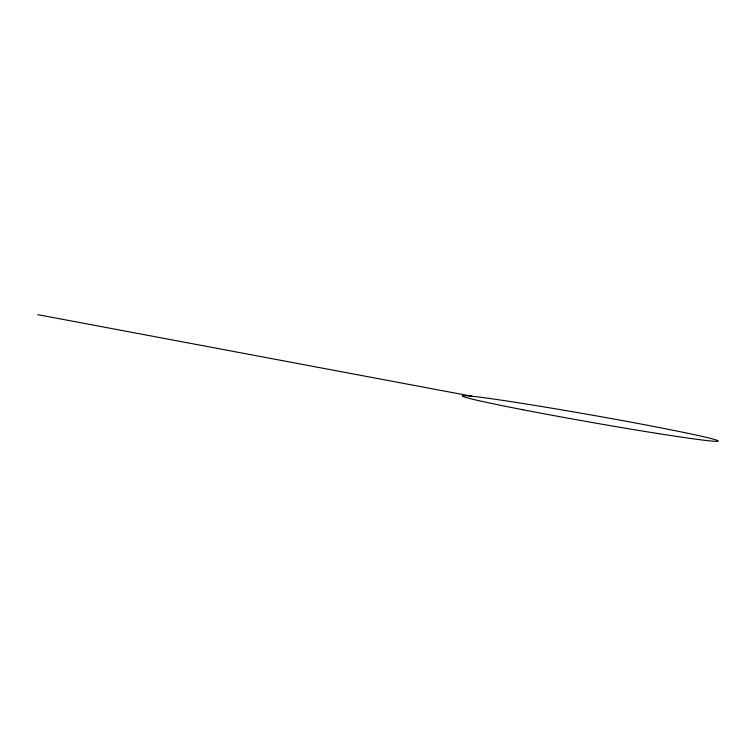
<?xml version="1.0" encoding="UTF-8"?>
<svg xmlns="http://www.w3.org/2000/svg" width="756" height="756" viewBox="0 0 756 756"><rect width="100%" height="100%" fill="white"/><g stroke="black" fill="none" stroke-linecap="round" stroke-linejoin="round"><path stroke-width="1.13" d="M37.8 314.666L472.094 396.276M523.237 409.809A129.786 3.619 10 0 0 718.2 441.135A129.786 3.619 10 0 0 529.909 404.611A129.786 3.619 10 0 0 523.237 409.809"/></g></svg>
